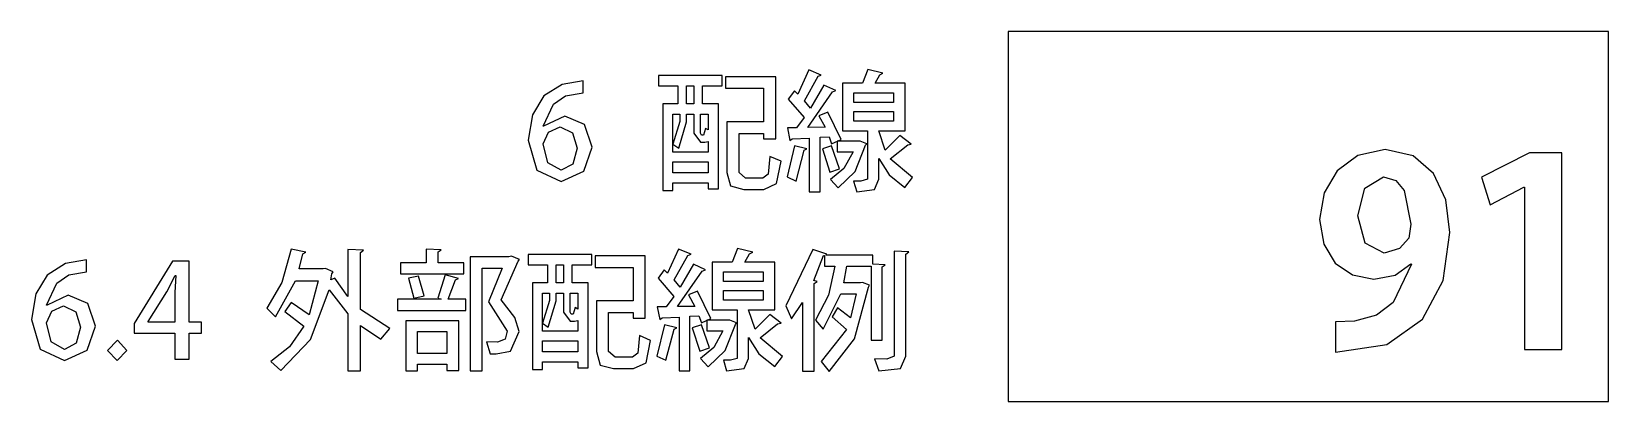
# Model space of a CAD drawing. Extents: x 18 to 210, y 9 to 277.
# Drawn here: x 165.35 to 199.5, y 9.09 to 17.09 of the extents above; entities that cross this region are included whole.
import ezdxf

# ---------------------------------------------------------------- set-up
doc = ezdxf.new("R2010")
doc.units = 0

msp = doc.modelspace()

# ---------------------------------------------------------------- linework, layer by layer
at = {"layer": '1'}
for p, q in [((199.495394, 17.087645), (186.499089, 17.087645)), ((186.499089, 17.087645), (186.499089, 9.086662)), ((199.495394, 9.086662), (199.495394, 17.087645)), ((180.305431, 16.137039), (178.928774, 16.137039)), ((178.928774, 16.137039), (178.928774, 15.913797)), ((180.305431, 15.913797), (180.305431, 16.137039)), ((181.46298, 16.1081), (180.379845, 16.1081)), ((180.379845, 16.1081), (180.379845, 15.860054)), ((181.46298, 14.764516), (181.46298, 16.1081)), ((182.17818, 16.256927), (181.942537, 15.73603)), ((182.08723, 15.587203), (182.380752, 16.120502)), ((182.451031, 16.145307), (182.17818, 16.256927)), ((182.380752, 16.120502), (182.451031, 16.145307)), ((183.455619, 16.265196), (183.343998, 15.971675)), ((183.786347, 16.186648), (183.455619, 16.265196)), ((183.616849, 15.971675), (183.716068, 16.153575)), ((183.716068, 16.153575), (183.786347, 16.186648)), ((176.83795, 15.943253), (176.443143, 15.694689)), ((177.294768, 16.021284), (176.83795, 15.943253)), ((176.913268, 15.695529), (177.294768, 15.764969)), ((177.294768, 15.764969), (177.294768, 16.021284)), ((178.928774, 15.913797), (179.346318, 15.913797)), ((179.346318, 15.913797), (179.346318, 15.525191)), ((179.532353, 15.525191), (179.532353, 15.913797)), ((179.532353, 15.913797), (179.689449, 15.913797)), ((179.689449, 15.913797), (179.689449, 15.525191)), ((179.875484, 15.525191), (179.875484, 15.913797)), ((179.875484, 15.913797), (180.305431, 15.913797)), ((180.379845, 15.860054), (181.202531, 15.860054)), ((181.202531, 15.860054), (181.202531, 15.136585)), ((181.868122, 15.80631), (181.735831, 15.628543)), ((181.942537, 15.73603), (181.868122, 15.80631)), ((182.15751, 15.012562), (182.690809, 15.781506)), ((182.504775, 15.930333), (182.215387, 15.430106)), ((182.765223, 15.810444), (182.504775, 15.930333)), ((182.690809, 15.781506), (182.765223, 15.810444)), ((183.343998, 15.971675), (182.909917, 15.971675)), ((182.909917, 15.971675), (182.909917, 14.942282)), ((183.153829, 15.55413), (183.153829, 15.760835)), ((183.153829, 15.760835), (184.013723, 15.760835)), ((184.265904, 15.971675), (183.616849, 15.971675)), ((184.013723, 15.760835), (184.013723, 15.55413)), ((184.265904, 14.942282), (184.265904, 15.971675)), ((176.443143, 15.694689), (176.19768, 15.289547)), ((176.43074, 15.041501), (176.655015, 15.519507)), ((176.655015, 15.519507), (176.913268, 15.695529)), ((179.346318, 15.525191), (179.019724, 15.525191)), ((179.019724, 15.525191), (179.019724, 13.648307)), ((179.689449, 15.525191), (179.532353, 15.525191)), ((180.226883, 15.525191), (179.875484, 15.525191)), ((180.226883, 13.685514), (180.226883, 15.525191)), ((181.735831, 15.628543), (182.078962, 15.227535)), ((182.215387, 15.430106), (182.08723, 15.587203)), ((184.013723, 15.55413), (183.153829, 15.55413)), ((176.19768, 15.289547), (176.104146, 14.735577)), ((176.439008, 15.041501), (176.43074, 15.041501)), ((176.897894, 15.260608), (176.439008, 15.041501)), ((176.541328, 14.91231), (176.798676, 15.024964)), ((176.798676, 15.024964), (177.064292, 14.899391)), ((177.322157, 15.080258), (176.897894, 15.260608)), ((177.489071, 14.586749), (177.322157, 15.080258)), ((179.234697, 14.479262), (179.234697, 15.301949)), ((179.234697, 15.301949), (179.387659, 15.301949)), ((179.387659, 15.144853), (179.238831, 14.652895)), ((179.362855, 14.566079), (179.532353, 15.136585)), ((179.387659, 15.301949), (179.387659, 15.144853)), ((179.532353, 15.136585), (179.532353, 15.301949)), ((179.532353, 15.301949), (179.689449, 15.301949)), ((179.689449, 15.301949), (179.689449, 14.888539)), ((179.834144, 14.892673), (179.834144, 15.301949)), ((179.834144, 15.301949), (180.003642, 15.301949)), ((180.003642, 15.301949), (180.003642, 14.958819)), ((181.202531, 15.136585), (180.408783, 15.136585)), ((180.408783, 15.136585), (180.408783, 14.041047)), ((182.078962, 15.227535), (181.913598, 15.008428)), ((182.591591, 15.347425), (182.397288, 15.264742)), ((182.397288, 15.264742), (182.533714, 15.016696)), ((182.880978, 14.756248), (182.591591, 15.347425)), ((183.153829, 15.148988), (183.153829, 15.359827)), ((183.153829, 15.359827), (184.013723, 15.359827)), ((184.013723, 15.148988), (183.153829, 15.148988)), ((184.013723, 15.359827), (184.013723, 15.148988)), ((176.104146, 14.735577), (176.292248, 14.092207)), ((176.426606, 14.657029), (176.541328, 14.91231)), ((177.064292, 14.899391), (177.162477, 14.566079)), ((179.689449, 14.888539), (179.838277, 14.694236)), ((179.858947, 14.847198), (179.834144, 14.892673)), ((179.838277, 14.694236), (179.929227, 14.694236)), ((179.900289, 14.847198), (179.858947, 14.847198)), ((179.945764, 14.991891), (179.900289, 14.847198)), ((179.929227, 14.694236), (180.003641, 14.710772)), ((180.003642, 14.958819), (179.945764, 14.991891)), ((180.003641, 14.710772), (180.003641, 14.479262)), ((180.669232, 14.884405), (181.202531, 14.884405)), ((180.669232, 14.041047), (180.669232, 14.884405)), ((181.202531, 14.884405), (181.202531, 14.764516)), ((181.202531, 14.764516), (181.46298, 14.764516)), ((181.913598, 15.008428), (181.719295, 15.004293)), ((181.719295, 15.004293), (181.773038, 14.731442)), ((181.773038, 14.731442), (181.822647, 14.768649)), ((181.822647, 14.768649), (182.190583, 14.785186)), ((182.533714, 15.016696), (182.15751, 15.012562)), ((182.190583, 14.785186), (182.190583, 13.619368)), ((182.426227, 14.801723), (182.62053, 14.814125)), ((182.426227, 13.619368), (182.426227, 14.801723)), ((182.62053, 14.814125), (182.674273, 14.661163)), ((182.674273, 14.661163), (182.880978, 14.756248)), ((183.24478, 14.714906), (182.794162, 14.714906)), ((182.794162, 14.714906), (182.794162, 14.487531)), ((182.909917, 14.942282), (183.451485, 14.942282)), ((183.290255, 14.719041), (183.24478, 14.714906)), ((183.434948, 14.661163), (183.290255, 14.719041)), ((183.451485, 14.942282), (183.451485, 13.892219)), ((183.835957, 14.520603), (183.695397, 14.942282)), ((183.695397, 14.942282), (184.265904, 14.942282)), ((184.154283, 14.83893), (183.835957, 14.520603)), ((184.398195, 14.652895), (184.154283, 14.83893)), ((176.530992, 14.247753), (176.426606, 14.657029)), ((177.162477, 14.566079), (177.06946, 14.222431)), ((177.310271, 14.067402), (177.489071, 14.586749)), ((180.003641, 14.479262), (179.234697, 14.479262)), ((179.238831, 14.652895), (179.362855, 14.566079)), ((181.334823, 14.388312), (181.299166, 14.00384)), ((181.578735, 14.280825), (181.334823, 14.388312)), ((181.872257, 14.615688), (181.711027, 13.941829)), ((182.140974, 14.553676), (181.872257, 14.615688)), ((181.90533, 13.850878), (182.083096, 14.520603)), ((182.083096, 14.520603), (182.140974, 14.553676)), ((182.674273, 14.615688), (182.475836, 14.553676)), ((182.475836, 14.553676), (182.637066, 14.045181)), ((182.847906, 14.119595), (182.674273, 14.615688)), ((182.794162, 14.487531), (183.141427, 14.487531)), ((183.141427, 14.487531), (182.942473, 14.127347)), ((183.185869, 14.060167), (183.410144, 14.62809)), ((183.410144, 14.62809), (183.434948, 14.661163)), ((183.695397, 13.892219), (183.695397, 14.342837)), ((183.695397, 14.342837), (183.921223, 13.989888)), ((183.943444, 14.334569), (184.323781, 14.636358)), ((184.323781, 14.636358), (184.398195, 14.652895)), ((194.069031, 14.409912), (193.622289, 14.077246)), ((194.656849, 14.534065), (194.069031, 14.409912)), ((195.26889, 14.396735), (194.656849, 14.534065)), ((195.708462, 14.018335), (195.26889, 14.396735)), ((197.7874, 14.467919), (196.749739, 13.938753)), ((198.486064, 14.467919), (197.7874, 14.467919)), ((198.486064, 10.20979), (198.486064, 14.467919)), ((176.292248, 14.092207), (176.815212, 13.84261)), ((176.815212, 14.086522), (176.530992, 14.247753)), ((177.06946, 14.222431), (176.815212, 14.086522)), ((176.815212, 14.086522), (176.815212, 14.086522)), ((176.815212, 13.84261), (177.310271, 14.067402)), ((179.234697, 14.272557), (180.003641, 14.272557)), ((179.234697, 14.032779), (179.234697, 14.272557)), ((180.003641, 14.032779), (179.234697, 14.032779)), ((180.003641, 14.272557), (180.003641, 14.032779)), ((180.408783, 14.041047), (180.487331, 13.747009)), ((180.809791, 13.917024), (180.669232, 14.041047)), ((181.299166, 14.00384), (181.185995, 13.917024)), ((181.481067, 13.798685), (181.578735, 14.280825)), ((182.637066, 14.045181), (182.847906, 14.119595)), ((182.942473, 14.127347), (182.653603, 13.888085)), ((182.818967, 13.706185), (183.185869, 14.060167)), ((184.427134, 13.929426), (183.943444, 14.334569)), ((193.622289, 14.077246), (193.338327, 13.595752)), ((195.973626, 13.44925), (195.708462, 14.018335)), ((179.234697, 13.648307), (179.234697, 13.817806)), ((179.234697, 13.817806), (180.003641, 13.817806)), ((180.003641, 13.817806), (180.003641, 13.685514)), ((180.003641, 13.685514), (180.226883, 13.685514)), ((180.487331, 13.747009), (180.776719, 13.673112)), ((180.776719, 13.673112), (181.206666, 13.673112)), ((181.185995, 13.917024), (180.809791, 13.917024)), ((181.206666, 13.673112), (181.481067, 13.798685)), ((181.711027, 13.941829), (181.90533, 13.850878)), ((182.653603, 13.888085), (182.818967, 13.706185)), ((183.306791, 13.850878), (183.149695, 13.855012)), ((183.149695, 13.855012), (183.219975, 13.623503)), ((183.219975, 13.623503), (183.603413, 13.669495)), ((183.451485, 13.892219), (183.306791, 13.850878)), ((183.603413, 13.669495), (183.695397, 13.892219)), ((183.921223, 13.989888), (184.261769, 13.714453)), ((184.261769, 13.714453), (184.427134, 13.929426)), ((194.065672, 13.09953), (194.219667, 13.702593)), ((194.219667, 13.702593), (194.62791, 13.942887)), ((194.62791, 13.942887), (194.889457, 13.863564)), ((194.62791, 13.942887), (194.62791, 13.942887)), ((194.889457, 13.863564), (195.073877, 13.646265)), ((196.749739, 13.938753), (196.93164, 13.339308)), ((196.93164, 13.339308), (197.663377, 13.72378)), ((197.663377, 13.72378), (197.67578, 13.72378)), ((197.67578, 13.72378), (197.67578, 10.20979)), ((179.019724, 13.648307), (179.234697, 13.648307)), ((182.190583, 13.619368), (182.426227, 13.619368)), ((193.338327, 13.595752), (193.23885, 13.025116)), ((195.073877, 13.646265), (195.219087, 12.921763)), ((196.062444, 12.739863), (195.973626, 13.44925)), ((193.23885, 13.025116), (193.329865, 12.48807)), ((194.225868, 12.507319), (194.065672, 13.09953)), ((195.219087, 12.921763), (195.173612, 12.61584)), ((195.916201, 11.701815), (196.062444, 12.739863)), ((170.972686, 12.383271), (170.768565, 11.656185)), ((171.291013, 12.312991), (170.972686, 12.383271)), ((171.224867, 12.279918), (171.291013, 12.312991)), ((172.196383, 12.375003), (172.196383, 11.353879)), ((172.539512, 12.358466), (172.196383, 12.375003)), ((172.473367, 12.308857), (172.539512, 12.358466)), ((172.473367, 11.076894), (172.473367, 12.308857)), ((174.216927, 12.366735), (173.894467, 12.383271)), ((173.894467, 12.383271), (173.894467, 12.081481)), ((174.154915, 12.321259), (174.216927, 12.366735)), ((174.154915, 12.081481), (174.154915, 12.321259)), ((179.35872, 12.383271), (179.123076, 11.862374)), ((179.631571, 12.27165), (179.35872, 12.383271)), ((180.636159, 12.391539), (180.524538, 12.098018)), ((180.966888, 12.312991), (180.636159, 12.391539)), ((180.896608, 12.279918), (180.966888, 12.312991)), ((182.271196, 12.370869), (181.684154, 11.151308)), ((182.568852, 12.27165), (182.271196, 12.370869)), ((184.346519, 12.321259), (184.032327, 12.337796)), ((184.032327, 12.337796), (184.032327, 10.068172)), ((184.280373, 12.275784), (184.346519, 12.321259)), ((193.329865, 12.48807), (193.579397, 12.080473)), ((194.640312, 12.293379), (194.225868, 12.507319)), ((194.967423, 12.392598), (194.640312, 12.293379)), ((195.173612, 12.61584), (194.967423, 12.392598)), ((166.084108, 12.069596), (165.689301, 11.821033)), ((166.540926, 12.147627), (166.084108, 12.069596)), ((166.540926, 11.891312), (166.540926, 12.147627)), ((168.402308, 12.118688), (167.571352, 10.77097)), ((168.766109, 12.118688), (168.402308, 12.118688)), ((168.766109, 10.804043), (168.766109, 12.118688)), ((171.142185, 11.953324), (171.224867, 12.279918)), ((171.663082, 11.953324), (171.142185, 11.953324)), ((171.712691, 11.961592), (171.663082, 11.953324)), ((171.88219, 11.891312), (171.712691, 11.961592)), ((173.894467, 12.081481), (173.340496, 12.081481)), ((173.340496, 12.081481), (173.340496, 11.845837)), ((174.708885, 12.081481), (174.154915, 12.081481)), ((174.708885, 11.845837), (174.708885, 12.081481)), ((175.688668, 12.217907), (174.845311, 12.217907)), ((174.845311, 12.217907), (174.845311, 9.745712)), ((175.105759, 9.745712), (175.105759, 11.96986)), ((175.105759, 11.96986), (175.539841, 11.96986)), ((175.539841, 11.96986), (175.246319, 11.238124)), ((175.51917, 11.283598), (175.887105, 12.118688)), ((175.742412, 12.230309), (175.688668, 12.217907)), ((175.916044, 12.155895), (175.742412, 12.230309)), ((175.887105, 12.118688), (175.916044, 12.155895)), ((177.48287, 12.263382), (176.106213, 12.263382)), ((176.106213, 12.263382), (176.106213, 12.04014)), ((176.106213, 12.04014), (176.523758, 12.04014)), ((176.523758, 12.04014), (176.523758, 11.651534)), ((176.709792, 11.651534), (176.709792, 12.04014)), ((176.709792, 12.04014), (176.866888, 12.04014)), ((176.866888, 12.04014), (176.866888, 11.651534)), ((177.052923, 11.651534), (177.052923, 12.04014)), ((177.052923, 12.04014), (177.48287, 12.04014)), ((177.48287, 12.04014), (177.48287, 12.263382)), ((178.64042, 12.234443), (177.557284, 12.234443)), ((177.557284, 12.234443), (177.557284, 11.986397)), ((177.557284, 11.986397), (178.379971, 11.986397)), ((178.379971, 11.986397), (178.379971, 11.262928)), ((178.64042, 10.890859), (178.64042, 12.234443)), ((179.26777, 11.713546), (179.561292, 12.246845)), ((179.685315, 12.056677), (179.395927, 11.55645)), ((179.561292, 12.246845), (179.631571, 12.27165)), ((179.945763, 11.936787), (179.685315, 12.056677)), ((180.524538, 12.098018), (180.090457, 12.098018)), ((180.090457, 12.098018), (180.090457, 11.068625)), ((180.797389, 12.098018), (180.896608, 12.279918)), ((181.446444, 12.098018), (180.797389, 12.098018)), ((181.446444, 11.068625), (181.446444, 12.098018)), ((182.291867, 11.701144), (182.498572, 12.242711)), ((182.498572, 12.242711), (182.523376, 12.242711)), ((182.523376, 12.242711), (182.523376, 12.015336)), ((182.523376, 12.015336), (182.746617, 12.015336)), ((182.548183, 12.25098), (182.568852, 12.27165)), ((183.569307, 12.25098), (182.548183, 12.25098)), ((182.746617, 12.015336), (182.603991, 11.384885)), ((182.936788, 11.651534), (183.007068, 12.015336)), ((183.007068, 12.015336), (183.527965, 12.015336)), ((183.527965, 12.015336), (183.527965, 10.411303)), ((183.569307, 12.056677), (183.569307, 12.25098)), ((183.83389, 12.04014), (183.569307, 12.056677)), ((183.771877, 10.411303), (183.771878, 11.998799)), ((183.771878, 11.998799), (183.83389, 12.04014)), ((184.280373, 10.064038), (184.280373, 12.275784)), ((193.579397, 12.080473), (193.952177, 11.821704)), ((195.231489, 12.057735), (194.832548, 11.224196)), ((194.879057, 11.820541), (195.214953, 12.061869)), ((195.214953, 12.061869), (195.231489, 12.057735)), ((165.689301, 11.821033), (165.443838, 11.41589)), ((165.676899, 11.167844), (165.901174, 11.64585)), ((165.901174, 11.64585), (166.159426, 11.821872)), ((166.159426, 11.821872), (166.540926, 11.891312)), ((168.282418, 11.457231), (168.460185, 11.812764)), ((168.472589, 11.812764), (168.456054, 11.440695)), ((168.460185, 11.812764), (168.472589, 11.812764)), ((170.768565, 11.656185), (170.443521, 11.105833)), ((170.629556, 10.919798), (171.063637, 11.69701)), ((171.063637, 11.69701), (171.559729, 11.69701)), ((171.559729, 11.69701), (171.361292, 10.961139)), ((171.828447, 11.713546), (171.849117, 11.845837)), ((171.919398, 11.750753), (171.828447, 11.713546)), ((171.849117, 11.845837), (171.88219, 11.891312)), ((172.196383, 11.353879), (171.919398, 11.750753)), ((173.340496, 11.845837), (174.708885, 11.845837)), ((173.729102, 11.796228), (173.514129, 11.750753)), ((173.514129, 11.750753), (173.62575, 11.320806)), ((173.853125, 11.374549), (173.729102, 11.796228)), ((174.307877, 11.825167), (174.146647, 11.320806)), ((174.597264, 11.746619), (174.307877, 11.825167)), ((174.369889, 11.300135), (174.526985, 11.713546)), ((174.526985, 11.713546), (174.597264, 11.746619)), ((176.523758, 11.651534), (176.197163, 11.651534)), ((176.197163, 11.651534), (176.197163, 9.77465)), ((176.866888, 11.651534), (176.709792, 11.651534)), ((177.404322, 11.651534), (177.052923, 11.651534)), ((177.404322, 9.811858), (177.404322, 11.651534)), ((179.048663, 11.932653), (178.916371, 11.754887)), ((178.916371, 11.754887), (179.259502, 11.353879)), ((179.123076, 11.862374), (179.048663, 11.932653)), ((179.395927, 11.55645), (179.26777, 11.713546)), ((179.33805, 11.138905), (179.87135, 11.907849)), ((179.87135, 11.907849), (179.945763, 11.936787)), ((180.334369, 11.680473), (180.334369, 11.887178)), ((180.334369, 11.887178), (181.194263, 11.887178)), ((181.194263, 11.680473), (180.334369, 11.680473)), ((181.194263, 11.887178), (181.194263, 11.680473)), ((182.362147, 11.680473), (182.291867, 11.701144)), ((182.300135, 11.634998), (182.362147, 11.680473)), ((182.300135, 9.741578), (182.300135, 11.634998)), ((183.296455, 11.651534), (182.936788, 11.651534)), ((183.34193, 11.659802), (183.296455, 11.651534)), ((183.494892, 11.601925), (183.34193, 11.659802)), ((193.952177, 11.821704), (194.412936, 11.731141)), ((194.412936, 11.731141), (194.879057, 11.820541)), ((195.4661, 10.862979), (195.916201, 11.701815)), ((165.443838, 11.41589), (165.350304, 10.86192)), ((166.144052, 11.386952), (165.685167, 11.167844)), ((166.568315, 11.206601), (166.144052, 11.386952)), ((167.877276, 10.812311), (168.282418, 11.457231)), ((168.456054, 11.440695), (168.456054, 10.804043)), ((171.389714, 10.425255), (171.791239, 11.502707)), ((171.791239, 11.502707), (172.196382, 10.981809)), ((174.216927, 11.300135), (173.274351, 11.300135)), ((173.274351, 11.300135), (173.274351, 11.056223)), ((173.62575, 11.320806), (173.853125, 11.374549)), ((174.146647, 11.320806), (174.216927, 11.300135)), ((174.75436, 11.300135), (174.369889, 11.300135)), ((174.75436, 11.056223), (174.75436, 11.300135)), ((175.815792, 10.904811), (175.51917, 11.283598)), ((176.412137, 10.605606), (176.412137, 11.428293)), ((176.412137, 11.428293), (176.565099, 11.428293)), ((176.565099, 11.271197), (176.416271, 10.779238)), ((176.565099, 11.428293), (176.565099, 11.271197)), ((176.709792, 11.262928), (176.709792, 11.428293)), ((176.709792, 11.428293), (176.866888, 11.428293)), ((176.866888, 11.428293), (176.866888, 11.014882)), ((177.011582, 11.019016), (177.011582, 11.428293)), ((177.011582, 11.428293), (177.18108, 11.428293)), ((177.18108, 11.428293), (177.18108, 11.085162)), ((179.259502, 11.353879), (179.094138, 11.134771)), ((179.772131, 11.473768), (179.577828, 11.391086)), ((179.577828, 11.391086), (179.714253, 11.143039)), ((180.061518, 10.882591), (179.772131, 11.473768)), ((180.334369, 11.275331), (180.334369, 11.48617)), ((180.334369, 11.48617), (181.194263, 11.48617)), ((181.194263, 11.275331), (180.334369, 11.275331)), ((181.194263, 11.48617), (181.194263, 11.275331)), ((182.603991, 11.384885), (182.324939, 10.84125)), ((182.490303, 10.651081), (182.870641, 11.41589)), ((182.870641, 11.41589), (183.205503, 11.41589)), ((183.205503, 11.41589), (183.085614, 10.894993)), ((183.170366, 10.437658), (183.470088, 11.55645)), ((183.470088, 11.55645), (183.494892, 11.601925)), ((165.672764, 10.783372), (165.787486, 11.038653)), ((165.685167, 11.167844), (165.676899, 11.167844)), ((165.787486, 11.038653), (166.044834, 11.151308)), ((166.044834, 11.151308), (166.31045, 11.025734)), ((166.31045, 11.025734), (166.408635, 10.692422)), ((166.73523, 10.713092), (166.568315, 11.206601)), ((170.443521, 11.105833), (170.629556, 10.919798)), ((170.972686, 11.225722), (170.832127, 11.035553)), ((170.832127, 11.035553), (171.249672, 10.717227)), ((171.361292, 10.961139), (170.972686, 11.225722)), ((172.196382, 10.981809), (172.196382, 9.749846)), ((173.105885, 10.663483), (172.473367, 11.076894)), ((173.274351, 11.056223), (174.75436, 11.056223)), ((175.246319, 11.238124), (175.647327, 10.60974)), ((176.540294, 10.692422), (176.709792, 11.262928)), ((176.866888, 11.014882), (177.015716, 10.820579)), ((177.036387, 10.973541), (177.011582, 11.019016)), ((177.077728, 10.973541), (177.036387, 10.973541)), ((177.123203, 11.118235), (177.077728, 10.973541)), ((177.18108, 11.085162), (177.123203, 11.118235)), ((178.379971, 11.262928), (177.586223, 11.262928)), ((177.586223, 11.262928), (177.586223, 10.16739)), ((177.846671, 11.010748), (178.379971, 11.010748)), ((177.846671, 10.16739), (177.846671, 11.010748)), ((178.379971, 11.010748), (178.379971, 10.890859)), ((179.094138, 11.134771), (178.899835, 11.130637)), ((178.899835, 11.130637), (178.953578, 10.857786)), ((179.714253, 11.143039), (179.33805, 11.138905)), ((179.606767, 10.928066), (179.80107, 10.940468)), ((179.606767, 9.745712), (179.606767, 10.928066)), ((179.80107, 10.940468), (179.854813, 10.787506)), ((180.090457, 11.068625), (180.632025, 11.068625)), ((180.632025, 11.068625), (180.632025, 10.018563)), ((181.016497, 10.646947), (180.875937, 11.068625)), ((180.875937, 11.068625), (181.446444, 11.068625)), ((181.334823, 10.965273), (181.016497, 10.646947)), ((181.578735, 10.779238), (181.334823, 10.965273)), ((181.684154, 11.151308), (181.804042, 10.874323)), ((181.804042, 10.874323), (182.043821, 11.229856)), ((182.043821, 11.229856), (182.043821, 9.741578)), ((182.804497, 11.114101), (182.688742, 10.915664)), ((183.085614, 10.894993), (182.804497, 11.114101)), ((194.471072, 10.954898), (193.999526, 10.821638)), ((194.832548, 11.224196), (194.471072, 10.954898)), ((165.350304, 10.86192), (165.538406, 10.21855)), ((165.77715, 10.374096), (165.672764, 10.783372)), ((166.408635, 10.692422), (166.315618, 10.348774)), ((166.556429, 10.193745), (166.73523, 10.713092)), ((167.571352, 10.77097), (167.571352, 10.56013)), ((167.877279, 10.804043), (167.877276, 10.812311)), ((168.456054, 10.804043), (167.877279, 10.804043)), ((169.030692, 10.804043), (168.766109, 10.804043)), ((169.030692, 10.56013), (169.030692, 10.804043)), ((171.249672, 10.717227), (170.932379, 10.26971)), ((172.473367, 9.749846), (172.473367, 10.729629)), ((172.473367, 10.729629), (172.915716, 10.436107)), ((172.915716, 10.436107), (173.105885, 10.663483)), ((174.601399, 10.832981), (173.456251, 10.832981)), ((173.456251, 10.832981), (173.456251, 9.745712)), ((173.704298, 10.12605), (173.704298, 10.597337)), ((173.704298, 10.597337), (174.34095, 10.597337)), ((174.34095, 10.597337), (174.34095, 10.12605)), ((174.601399, 9.758114), (174.601399, 10.832981)), ((175.647327, 10.60974), (175.607537, 10.436624)), ((175.718124, 10.174108), (175.907776, 10.597337)), ((175.907776, 10.597337), (175.815792, 10.904811)), ((177.18108, 10.605606), (176.412137, 10.605606)), ((176.416271, 10.779238), (176.540294, 10.692422)), ((177.015716, 10.820579), (177.106667, 10.820579)), ((177.106667, 10.820579), (177.18108, 10.837116)), ((177.18108, 10.837116), (177.18108, 10.605606)), ((178.379971, 10.890859), (178.64042, 10.890859)), ((179.052797, 10.742031), (178.891567, 10.068172)), ((178.953578, 10.857786), (179.003187, 10.894993)), ((179.003187, 10.894993), (179.371123, 10.911529)), ((179.321514, 10.68002), (179.052797, 10.742031)), ((179.08587, 9.977222), (179.263636, 10.646947)), ((179.263636, 10.646947), (179.321514, 10.68002)), ((179.371123, 10.911529), (179.371123, 9.745712)), ((179.854813, 10.742031), (179.656376, 10.68002)), ((179.656376, 10.68002), (179.817606, 10.171525)), ((179.854813, 10.787506), (180.061518, 10.882591)), ((180.028445, 10.245938), (179.854813, 10.742031)), ((180.42532, 10.84125), (179.974702, 10.84125)), ((179.974702, 10.84125), (179.974702, 10.613874)), ((179.974702, 10.613874), (180.321967, 10.613874)), ((180.321967, 10.613874), (180.123013, 10.25369)), ((180.366409, 10.186511), (180.590684, 10.754433)), ((180.470795, 10.845384), (180.42532, 10.84125)), ((180.615488, 10.787506), (180.470795, 10.845384)), ((180.590684, 10.754433), (180.615488, 10.787506)), ((181.123983, 10.460912), (181.504321, 10.762702)), ((181.504321, 10.762702), (181.578735, 10.779238)), ((182.324939, 10.84125), (182.490303, 10.651081)), ((182.994666, 10.642813), (182.448964, 9.948283)), ((182.688742, 10.915664), (182.994666, 10.642813)), ((193.999526, 10.821638), (193.586115, 10.805101)), ((193.586115, 10.805101), (193.586115, 10.151913)), ((194.695089, 10.315598), (195.4661, 10.862979)), ((166.06137, 10.212865), (165.77715, 10.374096)), ((166.315618, 10.348774), (166.06137, 10.212865)), ((167.208585, 10.415437), (166.993611, 10.188061)), ((167.41529, 10.188061), (167.208585, 10.415437)), ((167.571352, 10.56013), (168.456051, 10.56013)), ((168.456051, 10.56013), (168.456051, 9.997892)), ((168.766109, 10.56013), (169.030692, 10.56013)), ((168.766109, 9.997892), (168.766109, 10.56013)), ((170.932379, 10.26971), (170.534471, 9.952417)), ((170.749445, 9.75398), (171.389714, 10.425255)), ((175.440622, 10.365827), (175.200844, 10.374096)), ((175.200844, 10.374096), (175.283526, 10.117781)), ((175.607537, 10.436624), (175.440622, 10.365827)), ((176.412137, 10.3989), (177.18108, 10.3989)), ((176.412137, 10.159122), (176.412137, 10.3989)), ((177.18108, 10.3989), (177.18108, 10.159122)), ((178.512262, 10.514655), (178.476606, 10.130184)), ((178.756175, 10.407169), (178.512262, 10.514655)), ((178.658506, 9.925028), (178.756175, 10.407169)), ((179.817606, 10.171525), (180.028445, 10.245938)), ((180.123013, 10.25369), (179.834143, 10.014428)), ((180.875937, 10.018563), (180.875937, 10.46918)), ((180.875937, 10.46918), (181.101763, 10.116231)), ((181.607674, 10.05577), (181.123983, 10.460912)), ((182.622597, 9.737443), (183.170366, 10.437658)), ((183.527965, 10.411303), (183.771877, 10.411303)), ((193.586115, 10.151913), (194.695089, 10.315598)), ((165.538406, 10.21855), (166.06137, 9.968953)), ((166.06137, 10.212865), (166.06137, 10.212865)), ((166.06137, 9.968953), (166.556429, 10.193745)), ((166.993611, 10.188061), (167.20445, 9.968953)), ((167.20445, 9.968953), (167.41529, 10.188061)), ((167.20445, 9.968953), (167.20445, 9.968953)), ((168.456051, 9.997892), (168.766109, 9.997892)), ((170.534471, 9.952417), (170.749445, 9.75398)), ((174.34095, 10.12605), (173.704298, 10.12605)), ((175.283526, 10.117781), (175.407549, 10.113646)), ((175.407549, 10.113646), (175.718124, 10.174108)), ((177.18108, 10.159122), (176.412137, 10.159122)), ((176.412137, 9.77465), (176.412137, 9.944149)), ((176.412137, 9.944149), (177.18108, 9.944149)), ((177.18108, 9.944149), (177.18108, 9.811858)), ((177.586223, 10.16739), (177.664771, 9.873352)), ((177.987231, 10.043367), (177.846671, 10.16739)), ((178.363435, 10.043367), (177.987231, 10.043367)), ((178.476606, 10.130184), (178.363435, 10.043367)), ((178.384105, 9.799455), (178.658506, 9.925028)), ((178.891567, 10.068172), (179.08587, 9.977222)), ((179.834143, 10.014428), (179.999507, 9.832528)), ((179.999507, 9.832528), (180.366409, 10.186511)), ((180.487331, 9.977222), (180.330235, 9.981356)), ((180.330235, 9.981356), (180.400515, 9.749846)), ((180.632025, 10.018563), (180.487331, 9.977222)), ((180.783953, 9.795838), (180.875937, 10.018563)), ((181.101763, 10.116231), (181.44231, 9.840796)), ((181.44231, 9.840796), (181.607674, 10.05577)), ((182.448964, 9.948283), (182.622597, 9.737443)), ((183.866963, 10.002026), (183.606514, 10.010295)), ((183.606514, 10.010295), (183.69333, 9.745713)), ((184.032327, 10.068172), (183.866963, 10.002026)), ((184.163585, 9.799456), (184.280373, 10.064038)), ((197.67578, 10.20979), (198.486064, 10.20979)), ((172.196382, 9.749846), (172.473367, 9.749846)), ((173.456251, 9.745712), (173.704298, 9.745712)), ((173.704298, 9.745712), (173.704298, 9.89454)), ((173.704298, 9.89454), (174.34095, 9.89454)), ((174.34095, 9.89454), (174.34095, 9.758114)), ((174.34095, 9.758114), (174.601399, 9.758114)), ((174.845311, 9.745712), (175.105759, 9.745712)), ((176.197163, 9.77465), (176.412137, 9.77465)), ((177.18108, 9.811858), (177.404322, 9.811858)), ((177.664771, 9.873352), (177.954158, 9.799455)), ((177.954158, 9.799455), (178.384105, 9.799455)), ((179.371123, 9.745712), (179.606767, 9.745712)), ((180.400515, 9.749846), (180.783953, 9.795838)), ((182.043821, 9.741578), (182.300135, 9.741578)), ((183.69333, 9.745713), (184.163585, 9.799456)), ((186.499089, 9.086662), (199.495394, 9.086662))]:
    msp.add_line(p, q, dxfattribs=at)

doc.saveas('drawing.dxf')
